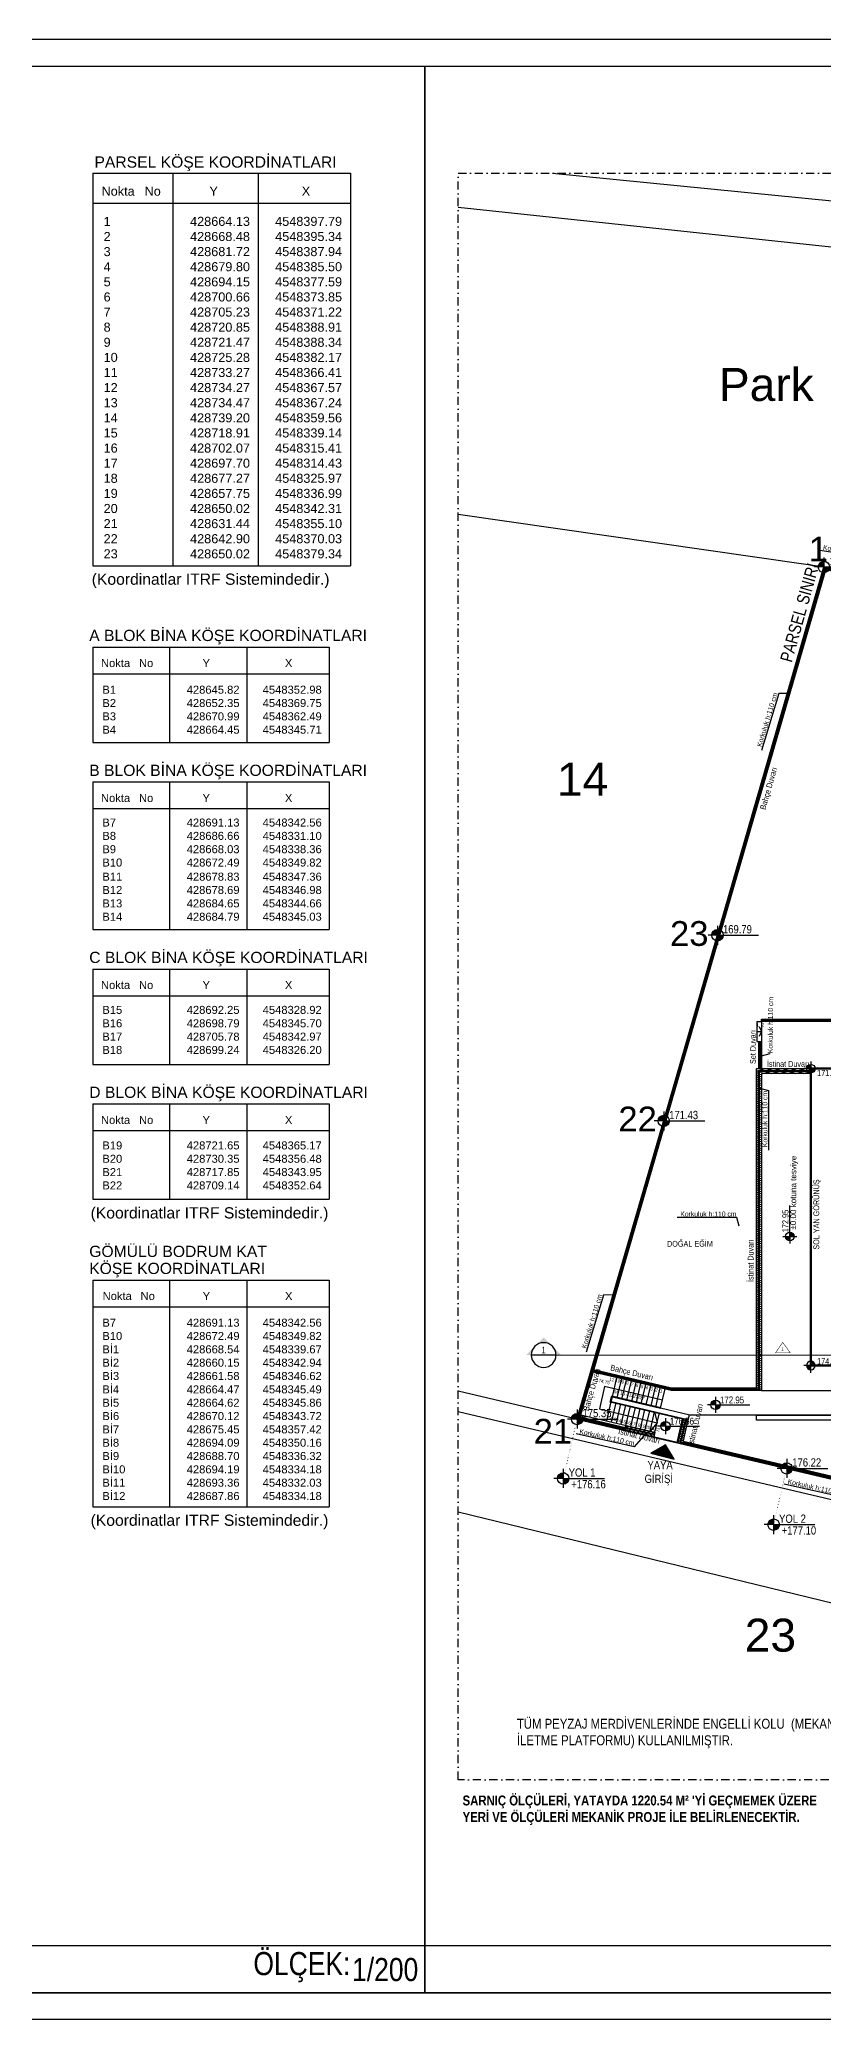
# Model space of a CAD drawing. Header units: millimetres. Extents: x 82776 to 137242, y 11666 to 27998.
# Drawn here: x 88379 to 89566, y 16109 to 19109 of the extents above; entities that cross this region are included whole.
import ezdxf
from ezdxf import colors
from ezdxf.entities.mleader import LeaderData, LeaderLine
from ezdxf.enums import TextEntityAlignment as Align
from ezdxf.math import Vec2, Vec3
from ezdxf.xclip import XClip

# ---------------------------------------------------------------- set-up
doc = ezdxf.new("R2010")
doc.units = ezdxf.units.MM
doc.header["$XCLIPFRAME"] = 0
for name, pattern in [('ACAD_ISO03W100', [30, 12, -18]), ('ACAD_ISO07W100', [3, 0, -3]), ('DASHDOT', [1, 0.5, -0.25, 0, -0.25]), ('DASHED', [15, 10, -5])]:
    doc.linetypes.add(name, pattern=pattern)
for name, color, linetype in [('0_IFC_Elevation_2', 31, 'Continuous'), ('0_IFC_Elevation_3', 21, 'Continuous'), ('0_IFC_Elevation_4', 11, 'Continuous'), ('0_IFC_Elevation_5', 252, 'Continuous'), ('0_IFC_Hatch', 250, 'Continuous'), ('0_IFC_Legend_Text', 7, 'Continuous'), ('0_IFC_Legend_Viewport', 7, 'Continuous'), ('0_IFC_Notation_Level_200', 160, 'Continuous'), ('0_IFC_Notation_Section_100', 10, 'Continuous'), ('0_IFC_Notation_Section_50', 10, 'Continuous'), ('0_IFC_Parsel Sınırı', 191, 'ACAD_ISO03W100'), ('0_IFC_Room_Text(No)_50', 12, 'Continuous'), ('0_IFC_Stair_Text', 221, 'Continuous'), ('0_IFC_Text_Explanation_100', 231, 'Continuous'), ('0_IFC_Text_Explanation_200', 231, 'Continuous'), ('0_IFC_Text_Explanation_50', 231, 'Continuous'), ('2_IFC_Handrail', 181, 'Continuous'), ('2_IFC_Wall', 130, 'Continuous')]:
    doc.layers.add(name, color=color, linetype=linetype)
doc.layers.add('NADI', color=7, linetype='Continuous', lineweight=0)
doc.styles.add('IFC_TEXT', font='ARIALN.TTF')
doc.styles.get("Standard").update_dxf_attribs({"font": 'arial.ttf'})
pattern_1 = [(15, (-100433.742, -46815.495), (-3.2870019, 12.267258), [])]

# ---------------------------------------------------------------- blocks, each defined once
blk = doc.blocks.new('*U1843')
blk.add_lwpolyline([(-739.4, 0), (0, 0), (0, 71.5), (-739.4, 71.5)], close=True)
at = {"layer": '0_IFC_Legend_Viewport', "transparency": 33554687}
blk.add_lwpolyline([(-3707.9, 2920), (0, 2920), (0, 0), (-3707.9, 0)], close=True, dxfattribs=at)
at = {"style": 'IFC_TEXT'}
for tag, p in [('PAFTA', (-2412.4, 17.9)), ('OLCEK', (-110.4, 17.9))]:
    blk.add_attdef(tag, p, '', height=35, dxfattribs=at)
at = {"layer": '0_IFC_Legend_Text', "transparency": 33554687, "insert": (-259.9, 61.9), "char_height": 35, "attachment_point": 1, "style": 'IFC_TEXT'}
blk.add_mtext_dynamic_manual_height_columns('ÖLÇEK:', width=490.238, gutter_width=61.4, heights=[0], dxfattribs=at)
blk = doc.blocks.new('*U1842')
blk.add_lwpolyline([(-5476.5, 0), (-759.4, 0), (-759.4, 71.5), (-5476.5, 71.5)], close=True)
at = {"layer": '0_IFC_Legend_Viewport', "transparency": 33554687}
blk.add_lwpolyline([(-5476.5, 2920), (0, 2920), (0, 0), (-5476.5, 0)], close=True, dxfattribs=at)
at = {"style": 'IFC_TEXT'}
for tag, p in [('PAFTA', (-3296.7, 17.9)), ('OLCEK', (-110.4, 17.9))]:
    blk.add_attdef(tag, p, '', height=35, dxfattribs=at)
blk = doc.blocks.new('ARAZİYOLLAR_2')
at = {"layer": '0_IFC_Elevation_3'}
blk.add_line((7458, 1204, 3462), (7558, -1208, 3462), dxfattribs=at)
at = {"layer": '0_IFC_Elevation_3', "elevation": 3462}
for points in [[(7174, 1740), (7275, -1221), (6970, -1489), (5324, -1261)], [(5322, -1260), (5328, 1479)], [(-52, 748), (-411, -3175), (-413, -4009), (-416, -5423), (-417, -5990), (-419, -6582), (-420, -7326), (-422, -7815), (-60, -8217), (698, -8297), (1704, -8403)], [(0, 0), (67, 737)], [(1226, -8933), (-378, -8775), (-1025, -8013), (-1006, -3483), (-1004, -2832), (-658, 645)]]:
    blk.add_lwpolyline(points, dxfattribs=at)
at = {"layer": '0_IFC_Parsel Sınırı', "linetype": 'Continuous', "ltscale": 5, "const_width": 10, "elevation": 3462}
blk.add_lwpolyline([(5323, -760), (5322, -1260), (5325, -2777), (5019, -2728), (5032, -4367), (5025, -5117), (5019, -5645), (7326, -6141), (7307, -6223), (6956, -6856), (5973, -8325), (6123, -8355), (6104, -8389), (5666, -9178), (2891, -8408), (-1, -8102), (-301, -7769), (-296, -5423), (-291, -3181), (-205, -2247), (0, 0), (1863, -268), (3023, -433)], close=True, dxfattribs=at)
at = {"layer": '0_IFC_Parsel Sınırı'}
for p in [(0, 0), (1863, -268, 1023), (3023, -433, 934)]:
    blk.add_point(p, dxfattribs=at)
at = {"lineweight": 0, "style": 'IFC_TEXT', "oblique": 360}
blk.add_text('PARSEL SINIRI', height=75, rotation=352.277, dxfattribs=at).set_placement((4719, -649, 3462))
at = {"layer": '0_IFC_Parsel Sınırı'}
for s, p in [('21', (-184, 239)), ('22', (1762, -5, 1023)), ('23', (2919, -158, 934)), ('1', (5344, -665))]:
    blk.add_text(s, height=150, rotation=278.0307, dxfattribs=at).set_placement(p)
at = {"layer": 'NADI'}
for s, p in [('14', (3724, 648, 444)), ('Park', (6231, 10, 2129)), ('23', (-1254, -1204, 444))]:
    blk.add_text(s, height=200, rotation=278.0307, dxfattribs=at).set_placement(p)
blk = doc.blocks.new('VP BLOK YERLERİ')
at = {"layer": '2_IFC_Wall', "color": 131, "lineweight": 80, "elevation": 349701}
blk.add_lwpolyline([(3417, 2124), (1417, 2124), (1417, 324), (3417, 324)], close=True, dxfattribs=at)
blk = doc.blocks.new('VP_GORUNUS YAZILARI')
at = {"layer": '0_IFC_Text_Explanation_50', "transparency": 33554687, "insert": (-64, -4138), "char_height": 35, "attachment_point": 1, "rotation": 90, "style": 'IFC_TEXT'}
blk.add_mtext_dynamic_manual_height_columns('SOL YAN GÖRÜNÜŞ ', width=439.52, gutter_width=12.5, heights=[0], dxfattribs=at)
blk = doc.blocks.new('*U1783')
at = {"layer": '0_IFC_Room_Text(No)_50'}
h = blk.add_hatch(color=256, dxfattribs=at)
h.paths.add_polyline_path([(0, 1061), (-530, 530, -0.4142136), (530, 530)])
h.paths.add_polyline_path([(530, 530, -0.1989124), (750, 0), (1061, 0)])
h.paths.add_polyline_path([(-530, 530), (-1061, 0), (-750, 0, -0.1989124)])
at = {"layer": '0_IFC_Room_Text(No)_50', "linetype": 'Continuous'}
blk.add_line((-750, 0), (750, 0), dxfattribs=at)
blk.add_circle((0, 0), 750, dxfattribs=at)
at = {"layer": '0_IFC_Room_Text(No)_50', "style": 'IFC_TEXT'}
blk.add_attdef('NO', text='', height=400, dxfattribs=at).set_placement((0, 100), align=Align.CENTER)
for p in [(0, -100), (0, -374)]:
    blk.add_attdef('SHEET', text='', height=200, dxfattribs=at).set_placement(p, align=Align.TOP_CENTER)
blk = doc.blocks.new('VP_KESIT YERLERI')
at = {"layer": '0_IFC_Notation_Section_100', "linetype": 'DASHED', "ltscale": 5, "const_width": 6}
blk.add_lwpolyline([(-1545, 0), (2000, 0), (2000, -375), (4600, -375), (4600, -229), (7030, -229)], dxfattribs=at)
ref = blk.add_blockref('*U1783', (-1620, 0), dxfattribs=dict(xscale=-0.1, yscale=0.1, zscale=0.1))
ref.add_attrib('NO', '1', dxfattribs={"layer": '0_IFC_Room_Text(No)_50', "height": 40, "style": 'IFC_TEXT'}).set_placement((-1620, 10), align=Align.CENTER)
blk = doc.blocks.new('BLOK KESIT YERLERI')
at = {"layer": '0_IFC_Notation_Section_100', "ltscale": 3, "const_width": 3}
blk.add_lwpolyline([(-5715, -310), (-5625, -310), (-5671, -246)], close=True, dxfattribs=at)
at = {"layer": '0_IFC_Notation_Section_100', "linetype": 'DASHED', "const_width": 6}
blk.add_lwpolyline([(-5715, -323), (-3307, -323)], dxfattribs=at)
at = {"layer": '0_IFC_Notation_Section_50', "ltscale": 3, "insert": (-5710, -298), "char_height": 22.5, "attachment_point": 7, "rotation": 359.9589, "style": 'IFC_TEXT'}
blk.add_mtext_dynamic_manual_height_columns('\\pxqc;1', width=74.85, gutter_width=364500, heights=[41.8], dxfattribs=at)
blk = doc.blocks.new('0_IFC_NOTATION_LEVEL_200')
at = {"layer": '0_IFC_Notation_Level_200'}
h = blk.add_hatch(color=256, dxfattribs=at)
h.dxf.hatch_style = 1
h.paths.add_polyline_path([(0, 0), (0, 576, 0.4142136), (-576, 0)])
h.paths.add_polyline_path([(0, -576, 0.4142136), (576, 0), (0, 0)])
for p, q in [((0, 0), (-960, 0)), ((0, 960), (0, -960)), ((0, 0), (4154, 0))]:
    blk.add_line(p, q, dxfattribs=at)
blk.add_circle((0, 0), 576, dxfattribs=at)
at = {"layer": '0_IFC_Notation_Level_200', "style": 'IFC_TEXT'}
for tag, p in [('LEVEL_ABOVE', (549, 185)), ('LEVEL_BELOW', (549, -1005))]:
    blk.add_attdef(tag, p, '', height=800, dxfattribs=at)
blk = doc.blocks.new('BLOK KOSE KOTLARI')
at = {"layer": '0_IFC_Notation_Level_200', "linetype": 'ACAD_ISO07W100', "lineweight": 0, "ltscale": 3}
for points, elevation in [([(-1417, -2127), (-1501, -2484)], -346213), ([(-147, -2423), (-226, -2764)], -346238)]:
    blk.add_lwpolyline(points, dxfattribs=dict(at, elevation=elevation))
ref = blk.add_blockref('0_IFC_NOTATION_LEVEL_200', (79, 3041, -348766), dxfattribs=dict(xscale=0.06, yscale=0.06, zscale=0.06))
ref.add_attrib('LEVEL_ABOVE', '165.15', (113, 3052, -348766), dxfattribs={"layer": '0_IFC_Notation_Level_200', "height": 50, "rotation": 0, "style": 'IFC_TEXT'})
ref = blk.add_blockref('0_IFC_NOTATION_LEVEL_200', (-566, 809, -348766), dxfattribs=dict(xscale=0.06, yscale=0.06, zscale=0.06))
ref.add_attrib('LEVEL_ABOVE', '169.79', (-533, 820, -348766), dxfattribs={"layer": '0_IFC_Notation_Level_200', "height": 50, "rotation": 0, "style": 'IFC_TEXT'})
ref = blk.add_blockref('0_IFC_NOTATION_LEVEL_200', (0, 0), dxfattribs=dict(xscale=0.045, yscale=0.045, zscale=0.045))
ref.add_attrib('LEVEL_BELOW', '171.40 (-1.55)', (37, -45), dxfattribs={"layer": '0_IFC_Notation_Level_200', "height": 37.5, "style": 'IFC_TEXT'})
ref = blk.add_blockref('0_IFC_NOTATION_LEVEL_200', (-892, -317, -348677), dxfattribs=dict(xscale=0.06, yscale=0.06, zscale=0.06))
ref.add_attrib('LEVEL_ABOVE', '171.43', (-859, -306, -348677), dxfattribs={"layer": '0_IFC_Notation_Level_200', "height": 50, "rotation": 0, "style": 'IFC_TEXT'})
ref = blk.add_blockref('0_IFC_NOTATION_LEVEL_200', (0, -1800), dxfattribs=dict(xscale=-0.045, yscale=0.045, zscale=0.045, rotation=180))
ref.add_attrib('LEVEL_BELOW', '174.79 (+1.84)', (37, -1792), dxfattribs={"layer": '0_IFC_Notation_Level_200', "height": 37.5, "style": 'IFC_TEXT'})
ref = blk.add_blockref('0_IFC_NOTATION_LEVEL_200', (-1417, -2124, -346238), dxfattribs=dict(xscale=0.06, yscale=0.06, zscale=0.06))
ref.add_attrib('LEVEL_ABOVE', '175.35', (-1384, -2113, -346238), dxfattribs={"layer": '0_IFC_Notation_Level_200', "height": 50, "rotation": 0, "style": 'IFC_TEXT'})
ref = blk.add_blockref('0_IFC_NOTATION_LEVEL_200', (-147, -2423, -346238), dxfattribs=dict(xscale=0.06, yscale=0.06, zscale=0.06))
ref.add_attrib('LEVEL_ABOVE', '176.22', (-113, -2412, -346238), dxfattribs={"layer": '0_IFC_Notation_Level_200', "height": 50, "rotation": 0, "style": 'IFC_TEXT'})
ref = blk.add_blockref('0_IFC_NOTATION_LEVEL_200', (-1501, -2484, -346215), dxfattribs=dict(xscale=0.06, yscale=0.06, zscale=0.06))
ref.add_attrib('LEVEL_BELOW', '+176.16', (-1452, -2544, -346215), dxfattribs={"layer": '0_IFC_Notation_Level_200', "height": 50, "rotation": 0, "style": 'IFC_TEXT'})
ref.add_attrib('LEVEL_ABOVE', 'YOL 1', (-1468, -2473, -346215), dxfattribs={"layer": '0_IFC_Notation_Level_200', "height": 50, "rotation": 0, "style": 'IFC_TEXT'})
ref = blk.add_blockref('0_IFC_NOTATION_LEVEL_200', (-226, -2764, -346238), dxfattribs=dict(xscale=0.06, yscale=0.06, zscale=0.06))
ref.add_attrib('LEVEL_BELOW', '+177.10', (-177, -2824, -346238), dxfattribs={"layer": '0_IFC_Notation_Level_200', "height": 50, "rotation": 0, "style": 'IFC_TEXT'})
ref.add_attrib('LEVEL_ABOVE', 'YOL 2', (-193, -2753, -346238), dxfattribs={"layer": '0_IFC_Notation_Level_200', "height": 50, "rotation": 0, "style": 'IFC_TEXT'})
blk = doc.blocks.new('OK')
at = {"layer": '0_IFC_Text_Explanation_50'}
h = blk.add_hatch(color=256, dxfattribs=at)
h.dxf.hatch_style = 1
h.paths.add_polyline_path([(90, 47), (0, 0), (44, -92)])
blk.add_lwpolyline([(90, 47), (0, 0), (44, -92), (90, 47)], dxfattribs=at)
blk = doc.blocks.new('BİNA KOORDİNAT')
at = {"layer": '0_IFC_Text_Explanation_200'}
for p, q in [((-64.5, 0), (293.6, 0)), ((-64.5, 0), (-64.5, -144.5)), ((51.6, 0), (51.6, -144.5)), ((168.9, 0), (168.9, -144.5)), ((293.6, 0), (293.6, -144.5)), ((-64.5, -40.4), (293.6, -40.4)), ((-64.5, -144.5), (293.6, -144.5)), ((-64.5, -204.5), (293.6, -204.5)), ((-64.5, -204.5), (-64.5, -427.9)), ((51.6, -204.5), (51.6, -427.9)), ((168.9, -204.5), (168.9, -427.9)), ((293.6, -204.5), (293.6, -427.9)), ((-64.5, -244.9), (293.6, -244.9)), ((-64.5, -427.9), (293.6, -427.9)), ((-64.5, -487.9), (293.6, -487.9)), ((-64.5, -487.9), (-64.5, -632.4)), ((51.6, -487.9), (51.6, -632.4)), ((168.9, -487.9), (168.9, -632.4)), ((293.6, -487.9), (293.6, -632.4)), ((-64.5, -528.3), (293.6, -528.3)), ((-64.5, -632.4), (293.6, -632.4)), ((-64.5, -692.4), (293.6, -692.4)), ((-64.5, -692.4), (-64.5, -836.9)), ((51.6, -692.4), (51.6, -836.9)), ((168.9, -692.4), (168.9, -836.9)), ((293.6, -692.4), (293.6, -836.9)), ((-64.5, -732.8), (293.6, -732.8)), ((-64.5, -836.9), (293.6, -836.9))]:
    blk.add_line(p, q, dxfattribs=at)
at = {"layer": '0_IFC_Text_Explanation_100'}
for s, height, p in [('Nokta', 12.12, (-52.2, -30.3)), ('No', 12.12, (5.4, -30.3)), ('Y', 12.1, (101.7, -30.3)), ('X', 12.1, (226.5, -30.3)), ('B1', 12.12, (-50.1, -70.7)), ('428645.82', 12.12, (77.7, -70.7)), ('4548352.98', 12.12, (192.8, -70.7)), ('B2', 12.12, (-50.1, -90.9)), ('428652.35', 12.12, (77.7, -90.9)), ('4548369.75', 12.12, (192.8, -90.9)), ('B3', 12.12, (-50.1, -111.1)), ('B4', 12.12, (-50.1, -131.3)), ('428670.99', 12.12, (77.7, -111.1)), ('428664.45', 12.12, (77.7, -131.3)), ('4548362.49', 12.12, (192.8, -111.1)), ('4548345.71', 12.12, (192.8, -131.3)), ('Nokta', 12.12, (-52.2, -234.8)), ('No', 12.12, (5.4, -234.8)), ('Y', 12.1, (101.7, -234.8)), ('X', 12.1, (226.5, -234.8)), ('B7', 12.12, (-50.1, -272)), ('428691.13', 12.12, (77.7, -272)), ('4548342.56', 12.12, (192.8, -272)), ('B8', 12.12, (-50.1, -292.2)), ('428686.66', 12.12, (77.7, -292.2)), ('4548331.10', 12.12, (192.8, -292.2)), ('B9', 12.12, (-50.1, -312.4)), ('B10', 12.12, (-50.1, -332.6)), ('428668.03', 12.12, (77.7, -312.4)), ('428672.49', 12.12, (77.7, -332.6)), ('4548338.36', 12.12, (192.8, -312.4)), ('4548349.82', 12.12, (192.8, -332.6)), ('B11', 12.12, (-50.1, -354)), ('428678.83', 12.12, (77.7, -354)), ('4548347.36', 12.12, (192.8, -354)), ('B12', 12.12, (-50.1, -374.2)), ('B13', 12.12, (-50.1, -394.5)), ('428678.69', 12.12, (77.7, -374.2)), ('428684.65', 12.12, (77.7, -394.5)), ('4548346.98', 12.12, (192.8, -374.2)), ('4548344.66', 12.12, (192.8, -394.5)), ('B14', 12.12, (-50.1, -414.7)), ('428684.79', 12.12, (77.7, -414.7)), ('4548345.03', 12.12, (192.8, -414.7)), ('Nokta', 12.12, (-52.2, -518.2)), ('No', 12.12, (5.4, -518.2)), ('Y', 12.1, (101.7, -518.2)), ('X', 12.1, (226.5, -518.2)), ('B15', 12.12, (-50.1, -555.9)), ('B16', 12.12, (-50.1, -576.2)), ('428692.25', 12.12, (77.7, -555.9)), ('428698.79', 12.12, (77.7, -576.2)), ('4548328.92', 12.12, (192.8, -555.9)), ('4548345.70', 12.12, (192.8, -576.2)), ('B17', 12.12, (-50.1, -596.4)), ('428705.78', 12.12, (77.7, -596.4)), ('4548342.97', 12.12, (192.8, -596.4)), ('B18', 12.12, (-50.1, -616.6)), ('428699.24', 12.12, (77.7, -616.6)), ('4548326.20', 12.12, (192.8, -616.6)), ('Nokta', 12.12, (-52.2, -722.7)), ('No', 12.12, (5.4, -722.7)), ('Y', 12.1, (101.7, -722.7)), ('X', 12.1, (226.5, -722.7)), ('B19', 12.12, (-50.1, -761.3)), ('428721.65', 12.12, (77.7, -761.3)), ('4548365.17', 12.12, (192.8, -761.3)), ('B20', 12.12, (-50.1, -781.5)), ('428730.35', 12.12, (77.7, -781.5)), ('4548356.48', 12.12, (192.8, -781.5)), ('B21', 12.12, (-50.1, -801.7)), ('B22', 12.12, (-50.1, -821.9)), ('428717.85', 12.12, (77.7, -801.7)), ('428709.14', 12.12, (77.7, -821.9)), ('4548343.95', 12.12, (192.8, -801.7)), ('4548352.64', 12.12, (192.8, -821.9))]:
    blk.add_text(s, height=height, dxfattribs=at).set_placement(p)
at = {"layer": '0_IFC_Text_Explanation_200', "lineweight": 0}
for s, p in [('A BLOK BİNA KÖŞE KOORDİNATLARI', (-70, 9.1)), ('B BLOK BİNA KÖŞE KOORDİNATLARI', (-70, -195.3)), ('C BLOK BİNA KÖŞE KOORDİNATLARI', (-70, -478.8)), ('D BLOK BİNA KÖŞE KOORDİNATLARI', (-70, -683.2)), ('(Koordinatlar ITRF Sistemindedir.)', (-67.9, -865.9))]:
    blk.add_text(s, height=17, dxfattribs=at).set_placement(p)
blk = doc.blocks.new('PARSEL KOORDİNAT')
at = {"layer": '0_IFC_Text_Explanation_200'}
for p, q in [((0, 0), (390.4, 0)), ((0, 0), (0, -595.3)), ((121.1, 0), (121.1, -595.3)), ((250.6, 0), (250.6, -595.3)), ((390.4, 0), (390.4, -595.3)), ((0, -45.8), (390.4, -45.8)), ((0, -595.3), (390.4, -595.3))]:
    blk.add_line(p, q, dxfattribs=at)
at = {"layer": '0_IFC_Text_Explanation_100'}
for s, height, p in [('Nokta', 13.74, (13.2, -34.3)), ('No', 13.74, (78.4, -34.3)), ('Y', 13.7, (176.6, -34.3)), ('X', 13.7, (316.5, -34.3))]:
    blk.add_text(s, height=height, dxfattribs=at).set_placement(p)
at = {"layer": '0_IFC_Text_Explanation_200', "lineweight": 0}
for s, p in [('PARSEL KÖŞE KOORDİNATLARI', (2.4, 8.2)), ('(Koordinatlar ITRF Sistemindedir.)', (-1.7, -623.9))]:
    blk.add_text(s, height=17, dxfattribs=at).set_placement(p)
at = {"layer": '0_IFC_Text_Explanation_200'}
for s, height, p in [('2', 13.7, (16.3, -103)), ('1', 13.7, (16.3, -80.1)), ('428664.13', 13.74, (147.3, -80.1)), ('428668.48', 13.74, (147.3, -103)), ('4548397.79', 13.74, (276.2, -80.1)), ('4548395.34', 13.74, (276.2, -103)), ('3', 13.7, (16.3, -125.9)), ('428681.72', 13.74, (147.3, -125.9)), ('4548387.94', 13.74, (276.2, -125.9)), ('4', 13.7, (16.3, -148.8)), ('428679.80', 13.74, (147.3, -148.8)), ('4548385.50', 13.74, (276.2, -148.8)), ('5', 13.7, (16.3, -171.7)), ('428694.15', 13.74, (147.3, -171.7)), ('4548377.59', 13.74, (276.2, -171.7)), ('6', 13.7, (16.3, -194.6)), ('7', 13.7, (16.3, -217.5)), ('428700.66', 13.74, (147.3, -194.6)), ('428705.23', 13.74, (147.3, -217.5)), ('4548373.85', 13.74, (276.2, -194.6)), ('4548371.22', 13.74, (276.2, -217.5)), ('8', 13.7, (16.3, -240.4)), ('428720.85', 13.74, (147.3, -240.4)), ('4548388.91', 13.74, (276.2, -240.4)), ('9', 13.7, (16.3, -263.3)), ('428721.47', 13.74, (147.3, -263.3)), ('4548388.34', 13.74, (276.2, -263.3)), ('10', 13.74, (16.3, -286.2)), ('11', 13.74, (16.3, -309.1)), ('428725.28', 13.74, (147.3, -286.2)), ('428733.27', 13.74, (147.3, -309.1)), ('4548382.17', 13.74, (276.2, -286.2)), ('4548366.41', 13.74, (276.2, -309.1)), ('12', 13.74, (16.3, -332)), ('428734.27', 13.74, (147.3, -332)), ('4548367.57', 13.74, (276.2, -332)), ('13', 13.74, (16.3, -354.9)), ('428734.47', 13.74, (147.3, -354.9)), ('4548367.24', 13.74, (276.2, -354.9)), ('14', 13.74, (16.3, -377.8)), ('15', 13.74, (16.3, -400.7)), ('428739.20', 13.74, (147.3, -377.8)), ('428718.91', 13.74, (147.3, -400.7)), ('4548359.56', 13.74, (276.2, -377.8)), ('4548339.14', 13.74, (276.2, -400.7)), ('16', 13.74, (16.3, -423.6)), ('428702.07', 13.74, (147.3, -423.6)), ('4548315.41', 13.74, (276.2, -423.6)), ('17', 13.74, (16.3, -446.5)), ('428697.70', 13.74, (147.3, -446.5)), ('4548314.43', 13.74, (276.2, -446.5)), ('18', 13.74, (16.3, -469.4)), ('19', 13.74, (16.3, -492.3)), ('428677.27', 13.74, (147.3, -469.4)), ('428657.75', 13.74, (147.3, -492.3)), ('4548325.97', 13.74, (276.2, -469.4)), ('4548336.99', 13.74, (276.2, -492.3)), ('20', 13.74, (16.3, -515.2)), ('428650.02', 13.74, (147.3, -515.2)), ('4548342.31', 13.74, (276.2, -515.2)), ('21', 13.74, (16.3, -538.1)), ('428631.44', 13.74, (147.3, -538.1)), ('4548355.10', 13.74, (276.2, -538.1)), ('22', 13.74, (16.3, -561)), ('23', 13.74, (16.3, -583.9)), ('428642.90', 13.74, (147.3, -561)), ('428650.02', 13.74, (147.3, -583.9)), ('4548370.03', 13.74, (276.2, -561)), ('4548379.34', 13.74, (276.2, -583.9))]:
    blk.add_text(s, height=height, dxfattribs=at).set_placement(p)
blk = doc.blocks.new('BODRUM KOORDINAT')
at = {"layer": '0_IFC_Text_Explanation_200'}
for p, q in [((0, 0), (358.1, 0)), ((0, 0), (0, -343.5)), ((116.2, 0), (116.2, -343.5)), ((233.4, 0), (233.4, -343.5)), ((358.1, 0), (358.1, -343.5)), ((0, -40.4), (358.1, -40.4)), ((0, -343.5), (358.1, -343.5))]:
    blk.add_line(p, q, dxfattribs=at)
at = {"layer": '0_IFC_Text_Explanation_200', "lineweight": 0}
for s, p in [('GÖMÜLÜ BODRUM KAT ', (-5.5, 34.9)), ('KÖŞE KOORDİNATLARI', (-5.5, 9.1)), ('(Koordinatlar ITRF Sistemindedir.)', (-3.4, -372.5))]:
    blk.add_text(s, height=17, dxfattribs=at).set_placement(p)
at = {"layer": '0_IFC_Text_Explanation_200'}
for s, height, p in [('Nokta', 12.12, (14.8, -30.3)), ('No', 12.12, (72.3, -30.3)), ('Y', 12.1, (166.4, -30.3)), ('X', 12.1, (291.1, -30.3)), ('B7', 12.12, (14.4, -70.7)), ('428691.13', 12.12, (142.2, -70.7)), ('4548342.56', 12.12, (257.3, -70.7)), ('B10', 12.12, (14.4, -90.9)), ('428672.49', 12.12, (142.2, -90.9)), ('4548349.82', 12.12, (257.3, -90.9)), ('Bİ1', 12.12, (14.4, -111.1)), ('Bİ2', 12.12, (14.4, -131.3)), ('428668.54', 12.12, (142.2, -111.1)), ('428660.15', 12.12, (142.2, -131.3)), ('4548339.67', 12.12, (257.3, -111.1)), ('4548342.94', 12.12, (257.3, -131.3)), ('Bİ3', 12.12, (14.4, -151.5)), ('428661.58', 12.12, (142.2, -151.5)), ('4548346.62', 12.12, (257.3, -151.5)), ('Bİ4', 12.12, (14.4, -171.8)), ('Bİ5', 12.12, (14.4, -192)), ('428664.47', 12.12, (142.2, -171.8)), ('428664.62', 12.12, (142.2, -192)), ('4548345.49', 12.12, (257.3, -171.8)), ('4548345.86', 12.12, (257.3, -192)), ('Bİ6', 12.12, (14.4, -212.2)), ('428670.12', 12.12, (142.2, -212.2)), ('4548343.72', 12.12, (257.3, -212.2)), ('Bİ7', 12.12, (14.4, -232.4)), ('Bİ8', 12.12, (14.4, -252.6)), ('428675.45', 12.12, (142.2, -232.4)), ('4548357.42', 12.12, (257.3, -232.4)), ('Bİ9', 12.12, (14.4, -272.8)), ('428694.09', 12.12, (142.2, -252.6)), ('428688.70', 12.12, (142.2, -272.8)), ('4548350.16', 12.12, (257.3, -252.6)), ('4548336.32', 12.12, (257.3, -272.8)), ('Bİ10', 12.12, (14.4, -293)), ('Bİ11', 12.12, (14.4, -313.2)), ('428694.19', 12.12, (142.2, -293)), ('4548334.18', 12.12, (257.3, -293)), ('Bİ12', 12.12, (14.4, -333.4)), ('428693.36', 12.12, (142.2, -313.2)), ('428687.86', 12.12, (142.2, -333.4)), ('4548332.03', 12.12, (257.3, -313.2)), ('4548334.18', 12.12, (257.3, -333.4))]:
    blk.add_text(s, height=height, dxfattribs=at).set_placement(p)
blk = doc.blocks.new('VP_SETLER')
at = {"layer": '0_IFC_Elevation_5'}
h = blk.add_hatch(dxfattribs=at)
h.set_pattern_fill('ANSI31', color=256, scale=4, angle=-30)
h.set_pattern_definition(pattern_1)
h.paths.add_polyline_path([(-409, -3041), (-79, -3041), (-79, -3071), (-379, -3071), (-379, -4991), (-409, -4991)])
h = blk.add_hatch(dxfattribs=at)
h.set_pattern_fill('ANSI31', color=256, scale=4, angle=-30)
h.set_pattern_definition(pattern_1)
h.paths.add_polyline_path([(-1207, -5233), (-1200, -5204), (-1024, -5245), (-1031, -5274), (-1207, -5233)])
h = blk.add_hatch(dxfattribs=at)
h.set_pattern_fill('ANSI31', color=256, scale=4, angle=-30)
h.set_pattern_definition(pattern_1)
h.paths.add_polyline_path([(-856, -5316), (-822, -5170), (-851, -5163), (-885, -5309)])
at = {"layer": '0_IFC_Hatch'}
h = blk.add_hatch(color=255, dxfattribs=at)
h.dxf.hatch_style = 1
h.paths.add_polyline_path([(-397, -3053), (-79, -3053), (-79, -3058), (-392, -3058), (-392, -4991), (-397, -4991)])
h = blk.add_hatch(color=255, dxfattribs=at)
h.dxf.hatch_style = 1
h.paths.add_polyline_path([(-1204, -5221), (-1028, -5262), (-1027, -5257), (-1202, -5216)])
h = blk.add_hatch(color=255, dxfattribs=at)
h.dxf.hatch_style = 1
h.paths.add_polyline_path([(-868, -5313), (-834, -5167), (-839, -5166), (-873, -5312)])
at = {"elevation": 346238}
blk.add_lwpolyline([(842, -5141), (842, -5171), (-408, -5171), (-408, -5141)], close=True, dxfattribs=at)
at = {"layer": '0_IFC_Elevation_2', "elevation": 346238}
blk.add_lwpolyline([(-409, -3041), (-79, -3041), (-79, -3071), (-379, -3071), (-379, -4991), (-409, -4991)], close=True, dxfattribs=at)
at = {"layer": '0_IFC_Elevation_2'}
for points in [[(-1207, -5233), (-1200, -5204), (-1024, -5245), (-1031, -5274), (-1207, -5233)], [(-856, -5316), (-822, -5170), (-851, -5163), (-885, -5309)]]:
    blk.add_lwpolyline(points, close=True, dxfattribs=at)
at = {"layer": '0_IFC_Elevation_3'}
for points in [[(-406, -2756), (-406, -2876)], [(-406, -2756), (-379, -2756)], [(-379, -2756), (-379, -2876)], [(-406, -2816), (-379, -2816)], [(-406, -2876), (-379, -2876)], [(-393, -2786), (-379, -2816), (-393, -2846)], [(-1282, -5030), (-1255, -4914)], [(-979, -5050), (-1329, -4968), (-1361, -5104), (-1011, -5187)], [(-1253, -5037), (-1225, -4920)], [(-1224, -5044), (-1196, -4927)], [(-1194, -5051), (-1167, -4934)], [(-1165, -5058), (-1138, -4941)], [(-1136, -5065), (-1109, -4948)], [(-1107, -5072), (-1079, -4955)], [(-1078, -5078), (-1050, -4962)], [(-1048, -5085), (-1021, -4969)], [(-1019, -5092), (-992, -4975)], [(-990, -5099), (-963, -4982)], [(-1473, -5140), (-1024, -5245)], [(-1316, -5176), (-1289, -5060)], [(-1287, -5183), (-1260, -5066)], [(-1258, -5190), (-1231, -5073)], [(-1229, -5197), (-1201, -5080)], [(-1200, -5204), (-1172, -5087)], [(-1170, -5211), (-1143, -5094)], [(-1141, -5218), (-1114, -5101)], [(-1112, -5224), (-1085, -5108)], [(-1083, -5231), (-1055, -5115)], [(-1054, -5238), (-1026, -5121)], [(-1026, -5121), (-1011, -5187), (-1054, -5238)], [(-1024, -5245), (-997, -5128)], [(-822, -5170), (-815, -5140)], [(-885, -5309), (-851, -5163)]]:
    blk.add_lwpolyline(points, dxfattribs=at)
for points in [[(-379, -4991), (951, -4991, 0.414214), (1001, -4941), (1001, -4841)], [(6291, -5130), (6291, -5496, -0.414214), (6091, -5696), (2267, -5696, -0.092994), (2238, -5690), (839, -5146, 0.092994), (810, -5141), (-812, -5141), (-990, -5099)]]:
    blk.add_lwpolyline(points, format="xyb", dxfattribs=at)
at = {"layer": '0_IFC_Elevation_4'}
for points in [[(572, -81), (0, 0), (-1496, -5165), (-1207, -5233), (-1203, -5218), (-1477, -5154), (11, -17), (569, -96)], [(-394, -3041), (-394, -2876), (-379, -2876), (-379, -3041)], [(-1395, -4865), (-924, -4976), (-409, -4976), (-409, -4991), (-926, -4991), (-1398, -4880)]]:
    blk.add_lwpolyline(points, dxfattribs=at)
for points in [[(2221, -2741), (2221, -3456), (2206, -3456), (2206, -2756), (-379, -2756), (-379, -2741)], [(471, -5613), (-853, -5301), (-856, -5316), (468, -5627)]]:
    blk.add_lwpolyline(points, close=True, dxfattribs=at)
at = {"layer": '0_IFC_Elevation_5'}
blk.add_lwpolyline([(-79, -5141), (816, -5141)], dxfattribs=at)
at = {"layer": '2_IFC_Handrail'}
for points in [[(-1205, -5228), (-1490, -5161), (4, -6), (571, -86)], [(-1204, -5223), (-1484, -5158), (7, -11), (570, -91)], [(2216, -3456), (2216, -2746), (-379, -2746)], [(2211, -3456), (2211, -2751), (-379, -2751)], [(-389, -2876), (-389, -3041)], [(-384, -2876), (-384, -3041)], [(-409, -4986), (-925, -4986), (-1397, -4875)], [(-409, -4981), (-925, -4981), (-1396, -4870)], [(-890, -5308), (-857, -5166), (-1295, -5063), (-1286, -5024), (-989, -5094)], [(-885, -5309), (-851, -5163), (-1289, -5060), (-1282, -5030), (-990, -5099)], [(469, -5622), (-855, -5311)], [(470, -5617), (-854, -5306)]]:
    blk.add_lwpolyline(points, dxfattribs=at)
for points in [[(-397, -3053), (-79, -3053), (-79, -3058), (-392, -3058), (-392, -4991), (-397, -4991)], [(-1204, -5221), (-1028, -5262), (-1027, -5257), (-1202, -5216)], [(-868, -5313), (-834, -5167), (-839, -5166), (-873, -5312)]]:
    blk.add_lwpolyline(points, close=True, dxfattribs=at)
ref = blk.add_blockref('0_IFC_NOTATION_LEVEL_200', (-207, -4058), dxfattribs=dict(xscale=0.0450000000000006, yscale=0.0450000000000006, zscale=0.0450000000000006, rotation=90))
ref.add_attrib('LEVEL_ABOVE', '172.95', (-215, -4033), dxfattribs={"layer": '0_IFC_Notation_Level_200', "height": 37.5, "rotation": 90, "style": 'IFC_TEXT'})
ref = blk.add_blockref('0_IFC_NOTATION_LEVEL_200', (-657, -5079), dxfattribs=dict(xscale=0.05, yscale=0.05, zscale=0.05))
ref.add_attrib('LEVEL_ABOVE', '172.95', (-630, -5070), dxfattribs={"layer": '0_IFC_Notation_Level_200', "height": 41.7, "style": 'IFC_TEXT'})
at = {"rotation": 273.7307908706057}
blk.add_blockref('OK', (-960, -5322), dxfattribs=at)
at = {"layer": '0_IFC_Elevation_3'}
ref = blk.add_blockref('0_IFC_NOTATION_LEVEL_200', (-961, -5208), dxfattribs=dict(at, xscale=0.05, yscale=0.05, zscale=0.05))
ref.add_attrib('LEVEL_ABOVE', '176.56', (-934, -5199), dxfattribs={"layer": '0_IFC_Notation_Level_200', "height": 41.7, "style": 'IFC_TEXT'})
at = {"layer": '0_IFC_Notation_Level_200', "insert": (-204, -4017), "char_height": 35, "attachment_point": 1, "rotation": 89.7961}
blk.add_mtext_dynamic_manual_height_columns('±0.00 kotuna tesviye', width=753.21, gutter_width=12.5, heights=[0], dxfattribs=at)
at = {"layer": '0_IFC_Stair_Text', "transparency": 33554687, "char_height": 20, "attachment_point": 3, "style": 'IFC_TEXT'}
for s, insert in [('1', (-393, -2766)), ('2', (-363, -2765))]:
    blk.add_mtext_dynamic_manual_height_columns(s, width=21.12, gutter_width=12.5, heights=[0], dxfattribs=dict(at, insert=insert))
at = {"layer": '0_IFC_Stair_Text', "transparency": 33554687, "char_height": 20, "attachment_point": 3, "rotation": 347.0639, "style": 'IFC_TEXT'}
for s, width, insert in [('11', 21.12, (-1269, -4919)), ('174.75', 190.19, (-1296, -4936)), ('10', 21.12, (-1232, -4926)), ('M: 16.41x22/27', 190.19, (-1085, -5030)), ('9', 21.12, (-1210, -4932)), ('8', 21.12, (-1181, -4939)), ('7', 21.12, (-1152, -4946)), ('6', 21.12, (-1123, -4953)), ('5', 21.12, (-1093, -4960)), ('4', 21.12, (-1064, -4967)), ('3', 21.12, (-1035, -4974)), ('2', 21.12, (-1006, -4980)), ('1', 21.12, (-977, -4987)), ('12', 21.12, (-1285, -5153)), ('13', 21.12, (-1256, -5159)), ('14', 21.12, (-1226, -5166)), ('15', 21.12, (-1197, -5173)), ('16', 21.12, (-1168, -5180)), ('17', 21.12, (-1139, -5187)), ('18', 21.12, (-1110, -5194)), ('19', 21.12, (-1080, -5201)), ('20', 21.12, (-1051, -5208)), ('21', 21.12, (-1022, -5214)), ('22', 21.12, (-993, -5221))]:
    blk.add_mtext_dynamic_manual_height_columns(s, width=width, gutter_width=12.5, heights=[0], dxfattribs=dict(at, insert=insert))
at = {"layer": '0_IFC_Text_Explanation_200', "char_height": 35, "attachment_point": 1, "style": 'IFC_TEXT'}
for s, insert, rotation in [('Bahçe Duvarı', (-389, -1465), 74.1452), ('Set Duvarı', (-448, -3013), 90), ('İstinat Duvarı', (-462, -4334, 346130), 90), ('Bahçe Duvarı', (-1460, -5109), 74.1452), ('Bahçe Duvarı', (-1289, -4835), 346.3982), ('İstinat Duvarı', (-826, -5319), 76.3982), ('İstinat Duvarı', (-1241, -5220), 346.3982)]:
    blk.add_mtext_dynamic_manual_height_columns(s, width=275.85, gutter_width=972000, heights=[0], dxfattribs=dict(at, insert=insert, rotation=rotation))
at = {"layer": '0_IFC_Text_Explanation_200', "attachment_point": 1, "style": 'IFC_TEXT'}
for s, width, insert, char_height in [('İstinat Duvarı', 275.85, (-346, -2995, 346130), 35), ('DOĞAL EĞİM', 511.41, (-951, -4085), 35), ('\\pxqc; YAYA\\PGİRİŞİ', 275.98, (-1139, -5419, 7160), 50)]:
    blk.add_mtext_dynamic_manual_height_columns(s, width=width, gutter_width=972000, heights=[0], dxfattribs=dict(at, insert=insert, char_height=char_height))
at = {"layer": '0_IFC_Text_Explanation_50', "transparency": 33554687, "insert": (669, -6982), "char_height": 60, "attachment_point": 3, "style": 'IFC_TEXT'}
blk.add_mtext_dynamic_manual_height_columns('\\pxql;TÜM PEYZAJ MERDİVENLERİNDE ENGELLİ KOLU  (MEKANİK KALDIRMA İLETME PLATFORMU) KULLANILMIŞTIR. ', width=2529.83, gutter_width=293, heights=[1406], dxfattribs=at)
at = {"layer": '0_IFC_Text_Explanation_50'}
ml = blk.add_multileader_mtext('Standard', dxfattribs=at)
ml.set_content('Korkuluk h:110 cm', color=256, style='IFC_TEXT')
ml.set_leader_properties()
ml.build(insert=Vec2(0, 0))
ml.multileader.update_dxf_attribs({"text_right_attachment_type": 6, "dogleg_length": 0.36})
ctx = ml.context
ctx.base_point, ctx.char_height, ctx.plane_origin, ctx.plane_x_axis, ctx.plane_y_axis = Vec3(53, 109), 30, Vec3(272, -87), Vec3(0.988557, -0.150849), Vec3(0.150849, 0.988557)
ctx.right_attachment, ctx.text_align_type = 6, 2
notes = []
notes.append((ctx, [(1, (1, 1, 0), (331, 46), (-0.988557, 0.150849), 0.36, [(0, [(369, -60)], 0, [])])]))
ctx.mtext.insert, ctx.mtext.text_direction, ctx.mtext.rotation, ctx.mtext.alignment, ctx.mtext.flow_direction = Vec3(334, 82), Vec3(0.988557, -0.150849), 6.131759, 3, 5
ml = blk.add_multileader_mtext('Standard', dxfattribs=at)
ml.set_content('Korkuluk h:110 cm', color=256, style='IFC_TEXT')
ml.set_leader_properties()
ml.build(insert=Vec2(0, 0))
ml.multileader.update_dxf_attribs({"text_right_attachment_type": 6, "dogleg_length": 0.36})
ctx = ml.context
ctx.base_point, ctx.char_height, ctx.plane_origin, ctx.plane_x_axis, ctx.plane_y_axis = Vec3(-376, -1032), 30, Vec3(-203, -866), Vec3(0.289216, 0.957264), Vec3(-0.957264, 0.289216)
ctx.right_attachment, ctx.text_align_type = 6, 2
notes.append((ctx, [(1, (1, 1, 0), (-274, -766), (-0.289216, -0.957264), 0.36, [(0, [(-216, -767)], 0, [])])]))
ctx.mtext.insert, ctx.mtext.text_direction, ctx.mtext.rotation, ctx.mtext.alignment, ctx.mtext.flow_direction = Vec3(-309, -758), Vec3(0.289216, 0.957264), 1.277389, 3, 5
ml = blk.add_multileader_mtext('Standard', dxfattribs=at)
ml.set_content('Korkuluk h:110 cm', color=256, style='IFC_TEXT')
ml.set_leader_properties()
ml.build(insert=Vec2(0, 0))
ml.multileader.update_dxf_attribs({"text_right_attachment_type": 6, "dogleg_length": 0.36})
ctx = ml.context
ctx.base_point, ctx.char_height, ctx.plane_origin, ctx.plane_x_axis, ctx.plane_y_axis = Vec3(-326, -2949), 30, Vec3(-422, -2873), Vec3(0.010061, 0.999949), Vec3(-0.999949, 0.010061)
ctx.right_attachment = 6
notes.append((ctx, [(1, (1, 1, 0), (-326, -2949), (0.010061, 0.999949), 0.36, [(0, [(-382, -2965)], 0, [])])]))
ctx.mtext.insert, ctx.mtext.text_direction, ctx.mtext.rotation, ctx.mtext.flow_direction = Vec3(-341, -2947), Vec3(0.010061, 0.999949), 1.560735, 5
ml = blk.add_multileader_mtext('Standard', dxfattribs=at)
ml.set_content('Korkuluk h:110 cm', color=256, style='IFC_TEXT')
ml.set_leader_properties()
ml.build(insert=Vec2(0, 0))
ml.multileader.update_dxf_attribs({"text_right_attachment_type": 6, "dogleg_length": 0.36})
ctx = ml.context
ctx.base_point, ctx.char_height, ctx.plane_origin, ctx.plane_x_axis, ctx.plane_y_axis = Vec3(-357, -3458), 30, Vec3(-433, -3249), Vec3(-0.000712, 1), Vec3(-1, -0.000712)
ctx.right_attachment, ctx.text_align_type = 6, 2
notes.append((ctx, [(1, (1, 1, 0), (-337, -3174), (0.000712, -1), 0.36, [(0, [(-392, -3158)], 0, [])])]))
ctx.mtext.insert, ctx.mtext.text_direction, ctx.mtext.rotation, ctx.mtext.alignment, ctx.mtext.flow_direction = Vec3(-373, -3176), Vec3(-0.000712, 1), 1.571509, 3, 5
ml = blk.add_multileader_mtext('Standard', dxfattribs=at)
ml.set_content('Korkuluk h:110 cm', color=256, style='IFC_TEXT')
ml.set_leader_properties()
ml.build(insert=Vec2(0, 0))
ml.multileader.update_dxf_attribs({"text_right_attachment_type": 6, "dogleg_length": 0.36})
ctx = ml.context
ctx.base_point, ctx.char_height, ctx.plane_origin, ctx.plane_x_axis, ctx.plane_y_axis = Vec3(-812, -3922), 30, Vec3(-603, -4040), Vec3(1, -0.000712), Vec3(0.000712, 1)
ctx.right_attachment, ctx.text_align_type = 6, 2
notes.append((ctx, [(1, (1, 1, 0), (-528, -3943), (-1, 0.000712), 0.36, [(0, [(-512, -3999)], 0, [])])]))
ctx.mtext.insert, ctx.mtext.text_direction, ctx.mtext.rotation, ctx.mtext.alignment, ctx.mtext.flow_direction = Vec3(-530, -3907), Vec3(1, -0.000712), 6.282473, 3, 5
ml = blk.add_multileader_mtext('Standard', dxfattribs=at)
ml.set_content('Korkuluk h:110 cm', color=256, style='IFC_TEXT')
ml.set_leader_properties()
ml.build(insert=Vec2(0, 0))
ml.multileader.update_dxf_attribs({"text_right_attachment_type": 6, "dogleg_length": 0.36})
ctx = ml.context
ctx.base_point, ctx.char_height, ctx.plane_origin, ctx.plane_x_axis, ctx.plane_y_axis = Vec3(-1438, -4679), 30, Vec3(-1265, -4513), Vec3(0.289216, 0.957264), Vec3(-0.957264, 0.289216)
ctx.right_attachment, ctx.text_align_type = 6, 2
notes.append((ctx, [(1, (1, 1, 0), (-1336, -4413), (-0.289216, -0.957264), 0.36, [(0, [(-1278, -4414)], 0, [])])]))
ctx.mtext.insert, ctx.mtext.text_direction, ctx.mtext.rotation, ctx.mtext.alignment, ctx.mtext.flow_direction = Vec3(-1371, -4405), Vec3(0.289216, 0.957264), 1.277389, 3, 5
ml = blk.add_multileader_mtext('Standard', dxfattribs=at)
ml.set_content('Korkuluk h:110 cm', color=256, style='IFC_TEXT')
ml.set_leader_properties()
ml.build(insert=Vec2(0, 0))
ml.multileader.update_dxf_attribs({"text_right_attachment_type": 6, "dogleg_length": 0.36})
ctx = ml.context
ctx.base_point, ctx.char_height, ctx.plane_origin, ctx.plane_x_axis, ctx.plane_y_axis = Vec3(-1423, -5252), 30, Vec3(-1157, -5189), Vec3(0.976105, -0.217301), Vec3(0.217301, 0.976105)
ctx.right_attachment, ctx.text_align_type = 6, 2
notes.append((ctx, [(1, (1, 1, 0), (-1150, -5334), (-0.976105, 0.217301), 0.36, [(0, [(-1077, -5249)], 0, [])])]))
ctx.mtext.insert, ctx.mtext.text_direction, ctx.mtext.rotation, ctx.mtext.alignment, ctx.mtext.flow_direction = Vec3(-1145, -5298), Vec3(0.976105, -0.217301), 6.064137, 3, 5
ml = blk.add_multileader_mtext('Standard', dxfattribs=at)
ml.set_content('Korkuluk h:110 cm', color=256, style='IFC_TEXT')
ml.set_leader_properties()
ml.build(insert=Vec2(0, 0))
ml.multileader.update_dxf_attribs({"text_right_attachment_type": 6, "dogleg_length": 0.36})
ctx = ml.context
ctx.base_point, ctx.char_height, ctx.plane_origin, ctx.plane_x_axis, ctx.plane_y_axis = Vec3(-162, -5556), 30, Vec3(105, -5493), Vec3(0.976105, -0.217301), Vec3(0.217301, 0.976105)
ctx.right_attachment, ctx.text_align_type = 6, 2
notes.append((ctx, [(1, (1, 1, 0), (111, -5638), (-0.976105, 0.217301), 0.36, [(0, [(185, -5553)], 0, [])])]))
ctx.mtext.insert, ctx.mtext.text_direction, ctx.mtext.rotation, ctx.mtext.alignment, ctx.mtext.flow_direction = Vec3(117, -5602), Vec3(0.976105, -0.217301), 6.064137, 3, 5
for ctx, leaders in notes:
    for number, flags, end, landing, length, lines in leaders:
        leader = LeaderData()
        leader.index, (leader.has_last_leader_line, leader.has_dogleg_vector, leader.attachment_direction) = number, flags
        leader.last_leader_point, leader.dogleg_vector, leader.dogleg_length = Vec3(end), Vec3(landing), length
        for number, points, colour, breaks in lines:
            line = LeaderLine()
            line.index, line.vertices, line.color, line.breaks = number, Vec3.list(points), colors.encode_raw_color(colour), breaks
            leader.lines.append(line)
        ctx.leaders.append(leader)
blk = doc.blocks.new('VAZIYET PLANI')
at = {"layer": '0_IFC_Notation_Section_50', "linetype": 'DASHDOT', "ltscale": 100}
blk.add_lwpolyline([(11584, 0), (0, 0), (0, 9739), (11584, 9739)], close=True, dxfattribs=at)
ref = blk.add_blockref('ARAZİYOLLAR_2', (720, 2186, -3462), dxfattribs=dict(rotation=81.96927943568697))
XClip(ref).set_block_clipping_path([(-2265.303593221, 407.7926608024), (-647.0130053807, -11062.3160780947), (8996.370837995, -9701.7537971335), (7378.0802501547, 1768.3549417636)])
for name, p in [('VP_KESIT YERLERI', (2138, 2574, 346238)), ('VP BLOK YERLERİ', (720, 2186, -3462)), ('VP_GORUNUS YAZILARI', (2217, 7351, -3462))]:
    blk.add_blockref(name, p)
at = {"layer": '0_IFC_Text_Explanation_50', "transparency": 33554687, "insert": (2557, -96), "char_height": 60, "attachment_point": 3, "style": 'IFC_TEXT'}
blk.add_mtext_dynamic_manual_height_columns("\\pxql;{\\fArial Narrow|b1|i0|c162|p34;SARNIÇ ÖLÇÜLERİ, YATAYDA 1220.54 M² 'Yİ GEÇMEMEK ÜZERE \\PYERİ VE ÖLÇÜLERİ MEKANİK PROJE İLE BELİRLENECEKTİR.}", width=2529.83, gutter_width=293, heights=[1406], dxfattribs=at)
blk.add_blockref('VP_SETLER', (2217, 7351))
for name, p in [('BLOK KOSE KOTLARI', (2138, 4310, 346238)), ('BLOK KESIT YERLERI', (7638, 2897, 346238))]:
    blk.add_blockref(name, p)

msp = doc.modelspace()

# ---------------------------------------------------------------- linework, layer by layer
msp.add_lwpolyline([(82776.4, 19109.3), (82776.4, 16109.3), (125837.1, 16109.1), (125837.1, 19109.1)], close=True)

# ---------------------------------------------------------------- block references
ref = msp.add_blockref('*U1843', (88962.4, 16149.3))
ref.add_attrib('OLCEK', '1/200', (88852, 16167.2), dxfattribs={"height": 35, "style": 'IFC_TEXT'})
for name, p in [('*U1842', (94438.9, 16149.3)), ('PARSEL KOORDİNAT', (88459.3, 18907.1)), ('BİNA KOORDİNAT', (88523.8, 18188.8)), ('BODRUM KOORDINAT', (88459.3, 17229.6))]:
    msp.add_blockref(name, p)

# ---------------------------------------------------------------- next in the draw order: block references
at = {"xscale": 0.25, "yscale": 0.25, "zscale": 0.25}
msp.add_blockref('VAZIYET PLANI', (89012.7, 16472.4, -86559.6), dxfattribs=at)

doc.saveas('drawing.dxf')
